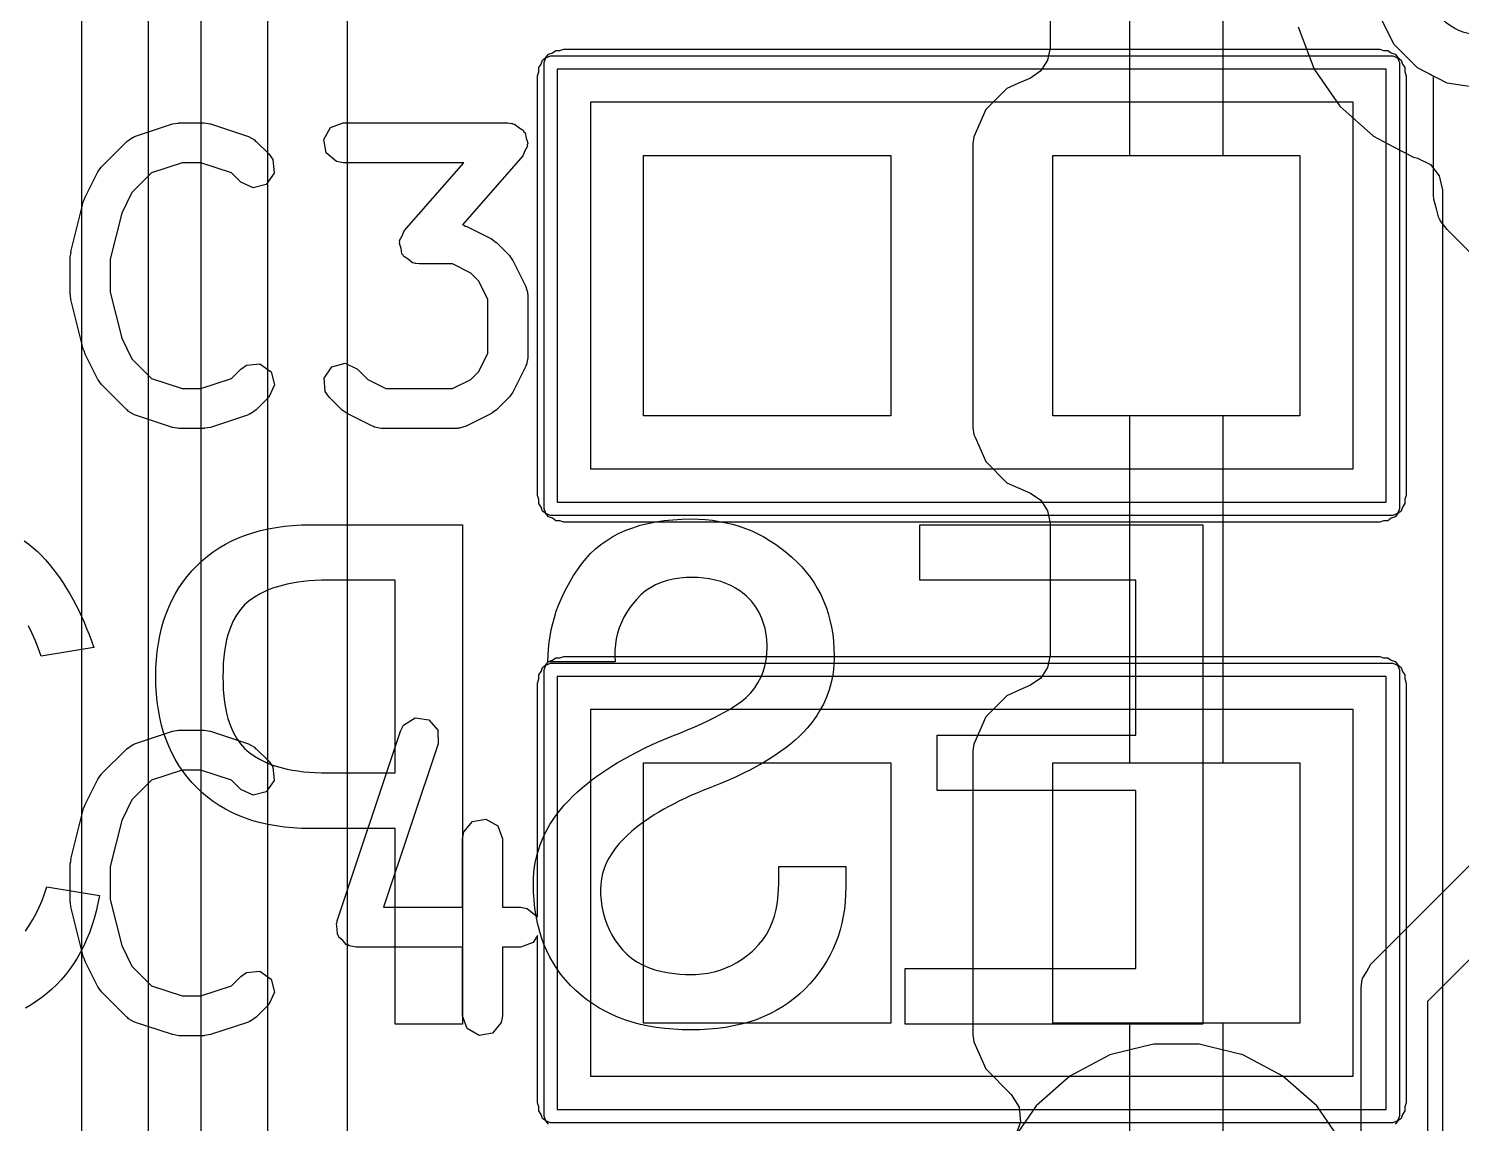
# Model space of a CAD drawing. Extents: x 2.76 to 4.68, y -4.29 to -3.
# Drawn here: x 4.0999 to 4.3122, y -3.6642 to -3.5019 of the extents above; entities that cross this region are included whole.
import ezdxf

# ---------------------------------------------------------------- set-up
doc = ezdxf.new("R2010")
doc.units = 0
doc.header["$MEASUREMENT"] = 0
doc.layers.add('BLACK', color=7, linetype='CONTINUOUS')

msp = doc.modelspace()

# ---------------------------------------------------------------- linework, layer by layer
at = {"layer": 'BLACK', "linetype": 'CONTINUOUS'}
for p, q in [((4.14719, -3.87327), (4.14719, -3.38272)), ((4.13535, -3.38538), (4.13535, -4.01334)), ((4.12551, -4.01538), (4.12551, -3.38742)), ((4.11764, -3.44772), (4.11764, -4.02068)), ((4.1078, -4.02272), (4.1078, -3.44976)), ((4.26311, -3.52071), (4.26311, -3.46429)), ((4.27689, -3.46429), (4.27689, -3.52071)), ((4.25128, -3.48022), (4.25128, -3.50478)), ((4.30226, -3.50426), (4.30002, -3.49987)), ((4.30226, -3.50426), (4.30002, -3.49987)), ((4.28803, -3.50165), (4.2904, -3.50791)), ((4.25128, -3.50478), (4.25092, -3.50661)), ((4.30574, -3.50774), (4.30226, -3.50426)), ((4.30574, -3.50774), (4.30226, -3.50426)), ((4.17587, -3.50718), (4.17607, -3.50658)), ((4.17607, -3.50658), (4.17657, -3.50622)), ((4.1763, -3.50693), (4.17659, -3.50623)), ((4.1763, -3.57307), (4.1763, -3.50693)), ((4.17657, -3.50622), (4.17694, -3.50571)), ((4.17659, -3.50623), (4.17728, -3.50594)), ((4.17694, -3.50571), (4.17753, -3.50552)), ((4.17728, -3.50594), (4.30209, -3.50594)), ((4.17753, -3.50552), (4.17804, -3.50515)), ((4.17804, -3.50515), (4.17866, -3.50515)), ((4.17866, -3.50515), (4.17925, -3.50496)), ((4.17925, -3.50496), (4.30012, -3.50496)), ((4.25092, -3.50661), (4.2499, -3.50818)), ((4.30012, -3.50496), (4.30071, -3.50515)), ((4.30071, -3.50515), (4.30133, -3.50515)), ((4.30133, -3.50515), (4.30184, -3.50552)), ((4.30184, -3.50552), (4.30243, -3.50571)), ((4.30209, -3.50594), (4.30278, -3.50623)), ((4.30243, -3.50571), (4.3028, -3.50622)), ((4.30278, -3.50623), (4.30307, -3.50693)), ((4.3028, -3.50622), (4.3033, -3.50658)), ((4.30307, -3.50693), (4.30307, -3.57307)), ((4.3033, -3.50658), (4.3035, -3.50718)), ((4.17531, -3.5089), (4.17551, -3.5083)), ((4.17531, -3.5711), (4.17531, -3.5089)), ((4.17551, -3.50768), (4.17587, -3.50718)), ((4.17551, -3.5083), (4.17551, -3.50768)), ((4.17827, -3.50791), (4.17827, -3.57209)), ((4.3011, -3.50791), (4.17827, -3.50791)), ((4.2499, -3.50818), (4.24837, -3.50924)), ((4.2904, -3.50791), (4.29421, -3.51342)), ((4.3011, -3.57209), (4.3011, -3.50791)), ((4.3035, -3.50718), (4.30386, -3.50768)), ((4.30386, -3.50768), (4.30386, -3.5083)), ((4.30386, -3.5083), (4.30406, -3.5089)), ((4.30406, -3.5089), (4.30406, -3.5711)), ((4.30811, -3.50895), (4.30574, -3.50774)), ((4.31013, -3.50998), (4.30574, -3.50774)), ((4.30811, -3.52681), (4.30811, -3.50895)), ((4.24489, -3.51078), (4.24176, -3.51391)), ((4.24652, -3.51006), (4.24489, -3.51078)), ((4.24837, -3.50924), (4.24652, -3.51006)), ((4.315, -3.51075), (4.31013, -3.50998)), ((4.18319, -3.51283), (4.18319, -3.56717)), ((4.29618, -3.51283), (4.18319, -3.51283)), ((4.29618, -3.56717), (4.29618, -3.51283)), ((4.24176, -3.51391), (4.23998, -3.51795)), ((4.29421, -3.51342), (4.29421, -3.51342)), ((4.29421, -3.51342), (4.29421, -3.51342)), ((4.29421, -3.51342), (4.29922, -3.51786)), ((4.11563, -3.51792), (4.12126, -3.51604)), ((4.12126, -3.51604), (4.12213, -3.51591)), ((4.12213, -3.51591), (4.12219, -3.51589)), ((4.12219, -3.51589), (4.12594, -3.51589)), ((4.12594, -3.51589), (4.12681, -3.51604)), ((4.12681, -3.51604), (4.12687, -3.51604)), ((4.12687, -3.51604), (4.1325, -3.51792)), ((4.14365, -3.51833), (4.14466, -3.51658)), ((4.14466, -3.51658), (4.14656, -3.51589)), ((4.14656, -3.51589), (4.17093, -3.51589)), ((4.17093, -3.51589), (4.17137, -3.51597)), ((4.17137, -3.51597), (4.17151, -3.51595)), ((4.17151, -3.51595), (4.17161, -3.51601)), ((4.17161, -3.51601), (4.17194, -3.51607)), ((4.17194, -3.51607), (4.17255, -3.51658)), ((4.17255, -3.51658), (4.17323, -3.51699)), ((4.17323, -3.51699), (4.17331, -3.51722)), ((4.17331, -3.51722), (4.17349, -3.51737)), ((4.17349, -3.51737), (4.17363, -3.51815)), ((4.11073, -3.52238), (4.11448, -3.51863)), ((4.11448, -3.51863), (4.11532, -3.51804)), ((4.11532, -3.51804), (4.11549, -3.51803)), ((4.11549, -3.51803), (4.11563, -3.51792)), ((4.1325, -3.51792), (4.1334, -3.51841)), ((4.1334, -3.51841), (4.13349, -3.51856)), ((4.13349, -3.51856), (4.13365, -3.51863)), ((4.13365, -3.51863), (4.13553, -3.5205)), ((4.144, -3.52032), (4.14365, -3.51833)), ((4.17384, -3.51936), (4.17344, -3.52005)), ((4.17363, -3.51815), (4.17389, -3.5189)), ((4.17389, -3.5189), (4.1738, -3.51912)), ((4.1738, -3.51912), (4.17384, -3.51936)), ((4.23998, -3.51795), (4.23986, -3.51894)), ((4.23986, -3.51894), (4.23986, -3.56106)), ((4.29922, -3.51786), (4.30218, -3.51942)), ((4.30218, -3.51942), (4.30515, -3.52098)), ((4.12267, -3.5218), (4.11816, -3.5233)), ((4.12546, -3.5218), (4.12267, -3.5218)), ((4.12997, -3.5233), (4.12546, -3.5218)), ((4.13553, -3.5205), (4.13611, -3.52134)), ((4.13611, -3.52134), (4.13629, -3.52336)), ((4.14555, -3.52162), (4.144, -3.52032)), ((4.14656, -3.5218), (4.14555, -3.52162)), ((4.16443, -3.5218), (4.14656, -3.5218)), ((4.15559, -3.5319), (4.16443, -3.5218)), ((4.17316, -3.52079), (4.1642, -3.53102)), ((4.17344, -3.52005), (4.17316, -3.52079)), ((4.19106, -3.55929), (4.19106, -3.52071)), ((4.19106, -3.52071), (4.22768, -3.52071)), ((4.19106, -3.55929), (4.19106, -3.52071)), ((4.19106, -3.52071), (4.22768, -3.52071)), ((4.22768, -3.52071), (4.22768, -3.55929)), ((4.22768, -3.52071), (4.22768, -3.55929)), ((4.25169, -3.55929), (4.25169, -3.52071)), ((4.25169, -3.52071), (4.26311, -3.52071)), ((4.25169, -3.55929), (4.25169, -3.52071)), ((4.25169, -3.52071), (4.28831, -3.52071)), ((4.25169, -3.55929), (4.25169, -3.52071)), ((4.25169, -3.52071), (4.28831, -3.52071)), ((4.27689, -3.52071), (4.28831, -3.52071)), ((4.28831, -3.52071), (4.28831, -3.55929)), ((4.28831, -3.52071), (4.28831, -3.55929)), ((4.28831, -3.52071), (4.28831, -3.55929)), ((4.30515, -3.52098), (4.30571, -3.52111)), ((4.30571, -3.52111), (4.30763, -3.52207)), ((4.1083, -3.5269), (4.11017, -3.52315)), ((4.11017, -3.52315), (4.1107, -3.52244)), ((4.1107, -3.52244), (4.11073, -3.52238)), ((4.11816, -3.5233), (4.11524, -3.52622)), ((4.13135, -3.52468), (4.12997, -3.5233)), ((4.13629, -3.52336), (4.13513, -3.52501)), ((4.30763, -3.52207), (4.30895, -3.52376)), ((4.30895, -3.52376), (4.30942, -3.52585)), ((4.13318, -3.52553), (4.13135, -3.52468)), ((4.13513, -3.52501), (4.13318, -3.52553)), ((4.30942, -3.52585), (4.30942, -3.78231)), ((4.1062, -3.535), (4.10808, -3.5275)), ((4.10808, -3.5275), (4.10828, -3.52704)), ((4.10828, -3.52704), (4.1083, -3.5269)), ((4.11524, -3.52622), (4.11373, -3.52925)), ((4.30816, -3.52702), (4.30811, -3.52681)), ((4.30812, -3.52723), (4.30816, -3.52702)), ((4.30855, -3.52861), (4.30812, -3.52723)), ((4.11373, -3.52925), (4.11202, -3.53608)), ((4.3089, -3.53001), (4.30855, -3.52861)), ((4.30904, -3.53017), (4.3089, -3.53001)), ((4.3091, -3.53038), (4.30904, -3.53017)), ((4.1553, -3.53264), (4.15559, -3.5319)), ((4.1642, -3.53102), (4.16444, -3.53107)), ((4.16444, -3.53107), (4.16458, -3.53118)), ((4.16458, -3.53118), (4.16476, -3.5312)), ((4.16476, -3.5312), (4.1685, -3.53308)), ((4.31013, -3.53168), (4.3091, -3.53038)), ((4.32883, -3.55038), (4.31013, -3.53168)), ((4.15486, -3.53378), (4.15494, -3.53356)), ((4.15511, -3.53453), (4.15486, -3.53378)), ((4.1549, -3.53333), (4.1553, -3.53264)), ((4.15494, -3.53356), (4.1549, -3.53333)), ((4.15525, -3.53532), (4.15511, -3.53453)), ((4.1685, -3.53308), (4.16921, -3.5336)), ((4.16921, -3.5336), (4.16927, -3.53363)), ((4.16927, -3.53363), (4.17115, -3.5355)), ((4.10611, -3.53572), (4.10622, -3.53514)), ((4.10611, -3.54134), (4.10611, -3.53572)), ((4.10622, -3.53514), (4.1062, -3.535)), ((4.11202, -3.53608), (4.11202, -3.54098)), ((4.15543, -3.53547), (4.15525, -3.53532)), ((4.15551, -3.53569), (4.15543, -3.53547)), ((4.15619, -3.5361), (4.15551, -3.53569)), ((4.1568, -3.53662), (4.15619, -3.5361)), ((4.15713, -3.53667), (4.1568, -3.53662)), ((4.17115, -3.5355), (4.17165, -3.53623)), ((4.17165, -3.53623), (4.1717, -3.53627)), ((4.1717, -3.53627), (4.17357, -3.54002)), ((4.15724, -3.53674), (4.15713, -3.53667)), ((4.15737, -3.53672), (4.15724, -3.53674)), ((4.15781, -3.53679), (4.15737, -3.53672)), ((4.16274, -3.53679), (4.15781, -3.53679)), ((4.16543, -3.53814), (4.16274, -3.53679)), ((4.16663, -3.53934), (4.16543, -3.53814)), ((4.16798, -3.54204), (4.16663, -3.53934)), ((4.17357, -3.54002), (4.17387, -3.541)), ((4.10616, -3.54147), (4.10611, -3.54134)), ((4.1062, -3.54206), (4.10616, -3.54147)), ((4.10808, -3.54956), (4.1062, -3.54206)), ((4.11202, -3.54098), (4.11373, -3.54781)), ((4.16798, -3.55002), (4.16798, -3.54204)), ((4.17387, -3.541), (4.17383, -3.54117)), ((4.17383, -3.54117), (4.17389, -3.54134)), ((4.17389, -3.54134), (4.17389, -3.55071)), ((4.11373, -3.54781), (4.11524, -3.55084)), ((4.10815, -3.54967), (4.10808, -3.54956)), ((4.1083, -3.55016), (4.10815, -3.54967)), ((4.11017, -3.55391), (4.1083, -3.55016)), ((4.11524, -3.55084), (4.11816, -3.55376)), ((4.14487, -3.55205), (4.14682, -3.55152)), ((4.14682, -3.55152), (4.14865, -3.55238)), ((4.16663, -3.55271), (4.16798, -3.55002)), ((4.17389, -3.55071), (4.17371, -3.55172)), ((4.12997, -3.55376), (4.13135, -3.55238)), ((4.13135, -3.55238), (4.13219, -3.55179)), ((4.13219, -3.55179), (4.1342, -3.55161)), ((4.1342, -3.55161), (4.13586, -3.55277)), ((4.13586, -3.55277), (4.13638, -3.55472)), ((4.14371, -3.5537), (4.14487, -3.55205)), ((4.14865, -3.55238), (4.15019, -3.55391)), ((4.16543, -3.55391), (4.16663, -3.55271)), ((4.17357, -3.55203), (4.1717, -3.55578)), ((4.17359, -3.55186), (4.17357, -3.55203)), ((4.17371, -3.55172), (4.17359, -3.55186)), ((4.11022, -3.55395), (4.11017, -3.55391)), ((4.11073, -3.55468), (4.11022, -3.55395)), ((4.11448, -3.55843), (4.11073, -3.55468)), ((4.11816, -3.55376), (4.12267, -3.55526)), ((4.12267, -3.55526), (4.12546, -3.55526)), ((4.12546, -3.55526), (4.12997, -3.55376)), ((4.13638, -3.55472), (4.13553, -3.55655)), ((4.14389, -3.55571), (4.14371, -3.5537)), ((4.14447, -3.55655), (4.14389, -3.55571)), ((4.15019, -3.55391), (4.15288, -3.55526)), ((4.15288, -3.55526), (4.16274, -3.55526)), ((4.16274, -3.55526), (4.16543, -3.55391)), ((4.13553, -3.55655), (4.13365, -3.55843)), ((4.14635, -3.55843), (4.14447, -3.55655)), ((4.17115, -3.55655), (4.16927, -3.55843)), ((4.17117, -3.55649), (4.17115, -3.55655)), ((4.1717, -3.55578), (4.17117, -3.55649)), ((4.11464, -3.5585), (4.11448, -3.55843)), ((4.11473, -3.55865), (4.11464, -3.5585)), ((4.11563, -3.55914), (4.11473, -3.55865)), ((4.12126, -3.56101), (4.11563, -3.55914)), ((4.1325, -3.55914), (4.12687, -3.56101)), ((4.13264, -3.55903), (4.1325, -3.55914)), ((4.13281, -3.55901), (4.13264, -3.55903)), ((4.13365, -3.55843), (4.13281, -3.55901)), ((4.14641, -3.55845), (4.14635, -3.55843)), ((4.14712, -3.55898), (4.14641, -3.55845)), ((4.15087, -3.56085), (4.14712, -3.55898)), ((4.1685, -3.55898), (4.16476, -3.56085)), ((4.16855, -3.55893), (4.1685, -3.55898)), ((4.16927, -3.55843), (4.16855, -3.55893)), ((4.22768, -3.55929), (4.19106, -3.55929)), ((4.22768, -3.55929), (4.19106, -3.55929)), ((4.26311, -3.55929), (4.25169, -3.55929)), ((4.28831, -3.55929), (4.25169, -3.55929)), ((4.28831, -3.55929), (4.25169, -3.55929)), ((4.26311, -3.61071), (4.26311, -3.55929)), ((4.28831, -3.55929), (4.27689, -3.55929)), ((4.27689, -3.55929), (4.27689, -3.61071)), ((4.12132, -3.56101), (4.12126, -3.56101)), ((4.12219, -3.56117), (4.12132, -3.56101)), ((4.12594, -3.56117), (4.12219, -3.56117)), ((4.126, -3.56114), (4.12594, -3.56117)), ((4.12687, -3.56101), (4.126, -3.56114)), ((4.15104, -3.56087), (4.15087, -3.56085)), ((4.15118, -3.56099), (4.15104, -3.56087)), ((4.15219, -3.56117), (4.15118, -3.56099)), ((4.16343, -3.56117), (4.15219, -3.56117)), ((4.1636, -3.56111), (4.16343, -3.56117)), ((4.16377, -3.56115), (4.1636, -3.56111)), ((4.16476, -3.56085), (4.16377, -3.56115)), ((4.23986, -3.56106), (4.23998, -3.56205)), ((4.23998, -3.56205), (4.23998, -3.56205)), ((4.23998, -3.56205), (4.23998, -3.56205)), ((4.23998, -3.56205), (4.24016, -3.56246)), ((4.24016, -3.56246), (4.24176, -3.56609)), ((4.24176, -3.56609), (4.24489, -3.56922)), ((4.18319, -3.56717), (4.29618, -3.56717)), ((4.24489, -3.56922), (4.24489, -3.56922)), ((4.24489, -3.56922), (4.24489, -3.56922)), ((4.24489, -3.56922), (4.24837, -3.57076)), ((4.17551, -3.5717), (4.17531, -3.5711)), ((4.17551, -3.57232), (4.17551, -3.5717)), ((4.17587, -3.57282), (4.17551, -3.57232)), ((4.17827, -3.57209), (4.3011, -3.57209)), ((4.24837, -3.57076), (4.2499, -3.57182)), ((4.2499, -3.57182), (4.25092, -3.57339)), ((4.30386, -3.57232), (4.3035, -3.57282)), ((4.30406, -3.5711), (4.30386, -3.5717)), ((4.30386, -3.5717), (4.30386, -3.57232)), ((4.17607, -3.57342), (4.17587, -3.57282)), ((4.17657, -3.57378), (4.17607, -3.57342)), ((4.17659, -3.57377), (4.1763, -3.57307)), ((4.17694, -3.57429), (4.17657, -3.57378)), ((4.17728, -3.57406), (4.17659, -3.57377)), ((4.17753, -3.57448), (4.17694, -3.57429)), ((4.30209, -3.57406), (4.17728, -3.57406)), ((4.17804, -3.57485), (4.17753, -3.57448)), ((4.17866, -3.57485), (4.17804, -3.57485)), ((4.17925, -3.57504), (4.17866, -3.57485)), ((4.19286, -3.57501), (4.19409, -3.57483)), ((4.19409, -3.57483), (4.19538, -3.5747)), ((4.19538, -3.5747), (4.19671, -3.57462)), ((4.19671, -3.57462), (4.19809, -3.57459)), ((4.19809, -3.57459), (4.19916, -3.57461)), ((4.19916, -3.57461), (4.20022, -3.57468)), ((4.20022, -3.57468), (4.20125, -3.57479)), ((4.20125, -3.57479), (4.20227, -3.57494)), ((4.25092, -3.57339), (4.25128, -3.57522)), ((4.30071, -3.57485), (4.30012, -3.57504)), ((4.30133, -3.57485), (4.30071, -3.57485)), ((4.30184, -3.57448), (4.30133, -3.57485)), ((4.30243, -3.57429), (4.30184, -3.57448)), ((4.30278, -3.57377), (4.30209, -3.57406)), ((4.3028, -3.57378), (4.30243, -3.57429)), ((4.30307, -3.57307), (4.30278, -3.57377)), ((4.3033, -3.57342), (4.3028, -3.57378)), ((4.3035, -3.57282), (4.3033, -3.57342)), ((4.13105, -3.57737), (4.13208, -3.57697)), ((4.13208, -3.57697), (4.13316, -3.57662)), ((4.13316, -3.57662), (4.13427, -3.57631)), ((4.13427, -3.57631), (4.13541, -3.57605)), ((4.13541, -3.57605), (4.1366, -3.57584)), ((4.1366, -3.57584), (4.13782, -3.57567)), ((4.13782, -3.57567), (4.13908, -3.57555)), ((4.13908, -3.57555), (4.14037, -3.57548)), ((4.14037, -3.57548), (4.1417, -3.57546)), ((4.1417, -3.57546), (4.16421, -3.57546)), ((4.16421, -3.57546), (4.16421, -3.64944)), ((4.30012, -3.57504), (4.17925, -3.57504)), ((4.18648, -3.57721), (4.18742, -3.57671)), ((4.18742, -3.57671), (4.18841, -3.57627)), ((4.18841, -3.57627), (4.18945, -3.57588)), ((4.18945, -3.57588), (4.19054, -3.57553)), ((4.19054, -3.57553), (4.19167, -3.57525)), ((4.19167, -3.57525), (4.19286, -3.57501)), ((4.20227, -3.57494), (4.20327, -3.57514)), ((4.20327, -3.57514), (4.20425, -3.57538)), ((4.20425, -3.57538), (4.20521, -3.57567)), ((4.20521, -3.57567), (4.20615, -3.576)), ((4.20615, -3.576), (4.20707, -3.57637)), ((4.20707, -3.57637), (4.20798, -3.57679)), ((4.20798, -3.57679), (4.20886, -3.57725)), ((4.23196, -3.58367), (4.23196, -3.57546)), ((4.23196, -3.57546), (4.27394, -3.57546)), ((4.25128, -3.57522), (4.25128, -3.59478)), ((4.27394, -3.57546), (4.27394, -3.64944)), ((4.09927, -3.57783), (4.09995, -3.57832)), ((4.09995, -3.57832), (4.10061, -3.57885)), ((4.10061, -3.57885), (4.10124, -3.57942)), ((4.12728, -3.57946), (4.12816, -3.57886)), ((4.12816, -3.57886), (4.12909, -3.57832)), ((4.12909, -3.57832), (4.13005, -3.57782)), ((4.13005, -3.57782), (4.13105, -3.57737)), ((4.1832, -3.57973), (4.18395, -3.57902)), ((4.18395, -3.57902), (4.18474, -3.57837)), ((4.18474, -3.57837), (4.18559, -3.57776)), ((4.18559, -3.57776), (4.18648, -3.57721)), ((4.20886, -3.57725), (4.20973, -3.57776)), ((4.20973, -3.57776), (4.21058, -3.57831)), ((4.21058, -3.57831), (4.21141, -3.57891)), ((4.21141, -3.57891), (4.21222, -3.57954)), ((4.10124, -3.57942), (4.10185, -3.58002)), ((4.10185, -3.58002), (4.10243, -3.58065)), ((4.10243, -3.58065), (4.10299, -3.58131)), ((4.12484, -3.58151), (4.12561, -3.58078)), ((4.12561, -3.58078), (4.12643, -3.58009)), ((4.12643, -3.58009), (4.12728, -3.57946)), ((4.18186, -3.5813), (4.18251, -3.58049)), ((4.18251, -3.58049), (4.1832, -3.57973)), ((4.21222, -3.57954), (4.21302, -3.58023)), ((4.21302, -3.58023), (4.21378, -3.58094)), ((4.21378, -3.58094), (4.21449, -3.58168)), ((4.10299, -3.58131), (4.10354, -3.58199)), ((4.10354, -3.58199), (4.10407, -3.58269)), ((4.10407, -3.58269), (4.10458, -3.58341)), ((4.12278, -3.58394), (4.12342, -3.5831)), ((4.12342, -3.5831), (4.1241, -3.58229)), ((4.1241, -3.58229), (4.12484, -3.58151)), ((4.18017, -3.58385), (4.18069, -3.58299)), ((4.18069, -3.58299), (4.18126, -3.58214)), ((4.18126, -3.58214), (4.18186, -3.5813)), ((4.1964, -3.58334), (4.19544, -3.58349)), ((4.1974, -3.58326), (4.1964, -3.58334)), ((4.19809, -3.58325), (4.1974, -3.58326)), ((4.19905, -3.58327), (4.19809, -3.58325)), ((4.19996, -3.58334), (4.19905, -3.58327)), ((4.20084, -3.58347), (4.19996, -3.58334)), ((4.21449, -3.58168), (4.21515, -3.58245)), ((4.21515, -3.58245), (4.21576, -3.58325)), ((4.21576, -3.58325), (4.21632, -3.58407)), ((4.10458, -3.58341), (4.10508, -3.58415)), ((4.10508, -3.58415), (4.10556, -3.58491)), ((4.10556, -3.58491), (4.10603, -3.58569)), ((4.12164, -3.58572), (4.12219, -3.58481)), ((4.12219, -3.58481), (4.12278, -3.58394)), ((4.13512, -3.58524), (4.13422, -3.58567)), ((4.13609, -3.58486), (4.13512, -3.58524)), ((4.13713, -3.58453), (4.13609, -3.58486)), ((4.13823, -3.58425), (4.13713, -3.58453)), ((4.13901, -3.5841), (4.13823, -3.58425)), ((4.13981, -3.58397), (4.13901, -3.5841)), ((4.14065, -3.58386), (4.13981, -3.58397)), ((4.14152, -3.58378), (4.14065, -3.58386)), ((4.14241, -3.58372), (4.14152, -3.58378)), ((4.14334, -3.58368), (4.14241, -3.58372)), ((4.1443, -3.58367), (4.14334, -3.58368)), ((4.15426, -3.58367), (4.1443, -3.58367)), ((4.15426, -3.61223), (4.15426, -3.58367)), ((4.17923, -3.58559), (4.17968, -3.58472)), ((4.17968, -3.58472), (4.18017, -3.58385)), ((4.19134, -3.58526), (4.19066, -3.58582)), ((4.19207, -3.58477), (4.19134, -3.58526)), ((4.19284, -3.58435), (4.19207, -3.58477)), ((4.19366, -3.58399), (4.19284, -3.58435)), ((4.19453, -3.58371), (4.19366, -3.58399)), ((4.19544, -3.58349), (4.19453, -3.58371)), ((4.20168, -3.58364), (4.20084, -3.58347)), ((4.20249, -3.58386), (4.20168, -3.58364)), ((4.20325, -3.58413), (4.20249, -3.58386)), ((4.20398, -3.58445), (4.20325, -3.58413)), ((4.20467, -3.58482), (4.20398, -3.58445)), ((4.20532, -3.58524), (4.20467, -3.58482)), ((4.20594, -3.58571), (4.20532, -3.58524)), ((4.21632, -3.58407), (4.21684, -3.58492)), ((4.21684, -3.58492), (4.2173, -3.5858)), ((4.26398, -3.58367), (4.23196, -3.58367)), ((4.26398, -3.60661), (4.26398, -3.58367)), ((4.10603, -3.58569), (4.10649, -3.58649)), ((4.10649, -3.58649), (4.10692, -3.58731)), ((4.10692, -3.58731), (4.10735, -3.58815)), ((4.1207, -3.58764), (4.12115, -3.58667)), ((4.12115, -3.58667), (4.12164, -3.58572)), ((4.13193, -3.58732), (4.1313, -3.58802)), ((4.13263, -3.58671), (4.13193, -3.58732)), ((4.13339, -3.58616), (4.13263, -3.58671)), ((4.13422, -3.58567), (4.13339, -3.58616)), ((4.17812, -3.58827), (4.17846, -3.58737)), ((4.17846, -3.58737), (4.17883, -3.58648)), ((4.17883, -3.58648), (4.17923, -3.58559)), ((4.18944, -3.58715), (4.18907, -3.58764)), ((4.19003, -3.58645), (4.18944, -3.58715)), ((4.19066, -3.58582), (4.19003, -3.58645)), ((4.20632, -3.58605), (4.20594, -3.58571)), ((4.20703, -3.58679), (4.20632, -3.58605)), ((4.20764, -3.58758), (4.20703, -3.58679)), ((4.20816, -3.58843), (4.20764, -3.58758)), ((4.2173, -3.5858), (4.21772, -3.58671)), ((4.21772, -3.58671), (4.21809, -3.58764)), ((4.10735, -3.58815), (4.10776, -3.58902)), ((4.10776, -3.58902), (4.10815, -3.5899)), ((4.11963, -3.59078), (4.11994, -3.5897)), ((4.11994, -3.5897), (4.12029, -3.58865)), ((4.12029, -3.58865), (4.1207, -3.58764)), ((4.13025, -3.5897), (4.12983, -3.59068)), ((4.13074, -3.58882), (4.13025, -3.5897)), ((4.1313, -3.58802), (4.13074, -3.58882)), ((4.17758, -3.5901), (4.17783, -3.58918)), ((4.17783, -3.58918), (4.17812, -3.58827)), ((4.18814, -3.58915), (4.18776, -3.58992)), ((4.18857, -3.58838), (4.18814, -3.58915)), ((4.18907, -3.58764), (4.18857, -3.58838)), ((4.20859, -3.58935), (4.20816, -3.58843)), ((4.20884, -3.59008), (4.20859, -3.58935)), ((4.21809, -3.58764), (4.2184, -3.5886)), ((4.2184, -3.5886), (4.21867, -3.58958)), ((4.21867, -3.58958), (4.21889, -3.5906)), ((4.1004, -3.59146), (4.0999, -3.59043)), ((4.10088, -3.59256), (4.1004, -3.59146)), ((4.10815, -3.5899), (4.10853, -3.5908)), ((4.10853, -3.5908), (4.10889, -3.59172)), ((4.10889, -3.59172), (4.10924, -3.59267)), ((4.11937, -3.59189), (4.11963, -3.59078)), ((4.12947, -3.59175), (4.12927, -3.59252)), ((4.12983, -3.59068), (4.12947, -3.59175)), ((4.17719, -3.59196), (4.17737, -3.59102)), ((4.17737, -3.59102), (4.17758, -3.5901)), ((4.18719, -3.59152), (4.187, -3.59234)), ((4.18745, -3.59071), (4.18719, -3.59152)), ((4.18776, -3.58992), (4.18745, -3.59071)), ((4.20905, -3.59084), (4.20884, -3.59008)), ((4.2092, -3.59164), (4.20905, -3.59084)), ((4.2093, -3.59247), (4.2092, -3.59164)), ((4.21889, -3.5906), (4.21907, -3.59164)), ((4.21907, -3.59164), (4.21919, -3.5927)), ((4.10134, -3.59371), (4.10088, -3.59256)), ((4.10178, -3.59492), (4.10134, -3.59371)), ((4.10957, -3.59363), (4.10178, -3.59492)), ((4.10924, -3.59267), (4.10957, -3.59363)), ((4.11899, -3.59422), (4.11916, -3.59304)), ((4.11916, -3.59304), (4.11937, -3.59189)), ((4.1291, -3.59332), (4.12897, -3.59417)), ((4.12927, -3.59252), (4.1291, -3.59332)), ((4.1769, -3.59482), (4.17696, -3.59385)), ((4.17696, -3.59385), (4.17705, -3.5929)), ((4.17705, -3.5929), (4.17719, -3.59196)), ((4.18687, -3.59318), (4.1868, -3.59403)), ((4.187, -3.59234), (4.18687, -3.59318)), ((4.20934, -3.59333), (4.2093, -3.59247)), ((4.20931, -3.59459), (4.20934, -3.59363)), ((4.20934, -3.59363), (4.20934, -3.59333)), ((4.21919, -3.5927), (4.21926, -3.5938)), ((4.21926, -3.5938), (4.21929, -3.59492)), ((4.1188, -3.59668), (4.11888, -3.59543)), ((4.11888, -3.59543), (4.11899, -3.59422)), ((4.12878, -3.59598), (4.12874, -3.59695)), ((4.12886, -3.59505), (4.12878, -3.59598)), ((4.12897, -3.59417), (4.12886, -3.59505)), ((4.17657, -3.59622), (4.17694, -3.59571)), ((4.17659, -3.59623), (4.17728, -3.59594)), ((4.17688, -3.59578), (4.1769, -3.59482)), ((4.18684, -3.59578), (4.17688, -3.59578)), ((4.17694, -3.59571), (4.17753, -3.59552)), ((4.17728, -3.59594), (4.30209, -3.59594)), ((4.17753, -3.59552), (4.17804, -3.59515)), ((4.17804, -3.59515), (4.17866, -3.59515)), ((4.17866, -3.59515), (4.17925, -3.59496)), ((4.17925, -3.59496), (4.30012, -3.59496)), ((4.1868, -3.59403), (4.18679, -3.5949)), ((4.18679, -3.5949), (4.18684, -3.59578)), ((4.20901, -3.5964), (4.20919, -3.59551)), ((4.20919, -3.59551), (4.20931, -3.59459)), ((4.21928, -3.59532), (4.21925, -3.59612)), ((4.21929, -3.59492), (4.21928, -3.59532)), ((4.25128, -3.59478), (4.25092, -3.59661)), ((4.30012, -3.59496), (4.30071, -3.59515)), ((4.30071, -3.59515), (4.30133, -3.59515)), ((4.30133, -3.59515), (4.30184, -3.59552)), ((4.30184, -3.59552), (4.30243, -3.59571)), ((4.30209, -3.59594), (4.30278, -3.59623)), ((4.30243, -3.59571), (4.3028, -3.59622)), ((4.11878, -3.59796), (4.1188, -3.59668)), ((4.1188, -3.59924), (4.11878, -3.59796)), ((4.12874, -3.59695), (4.12872, -3.59796)), ((4.12872, -3.59796), (4.12874, -3.59896)), ((4.17551, -3.59768), (4.17587, -3.59718)), ((4.17551, -3.5983), (4.17551, -3.59768)), ((4.17587, -3.59718), (4.17607, -3.59658)), ((4.17607, -3.59658), (4.17657, -3.59622)), ((4.1763, -3.59693), (4.17659, -3.59623)), ((4.1763, -3.66307), (4.1763, -3.59693)), ((4.17827, -3.59791), (4.17827, -3.66209)), ((4.3011, -3.59791), (4.17827, -3.59791)), ((4.208, -3.59886), (4.20841, -3.59807)), ((4.20841, -3.59807), (4.20875, -3.59725)), ((4.20875, -3.59725), (4.20901, -3.5964)), ((4.21907, -3.59768), (4.21884, -3.59881)), ((4.21917, -3.59691), (4.21907, -3.59768)), ((4.21925, -3.59612), (4.21917, -3.59691)), ((4.2499, -3.59818), (4.24837, -3.59924)), ((4.25092, -3.59661), (4.2499, -3.59818)), ((4.3011, -3.66209), (4.3011, -3.59791)), ((4.30278, -3.59623), (4.30307, -3.59693)), ((4.3028, -3.59622), (4.3033, -3.59658)), ((4.30307, -3.59693), (4.30307, -3.66307)), ((4.3033, -3.59658), (4.3035, -3.59718)), ((4.3035, -3.59718), (4.30386, -3.59768)), ((4.30386, -3.59768), (4.30386, -3.5983)), ((4.11888, -3.60049), (4.1188, -3.59924)), ((4.12874, -3.59896), (4.12878, -3.59993)), ((4.12878, -3.59993), (4.12886, -3.60086)), ((4.17531, -3.5989), (4.17551, -3.5983)), ((4.17531, -3.63357), (4.17531, -3.5989)), ((4.20624, -3.60106), (4.20696, -3.60034)), ((4.20696, -3.60034), (4.20752, -3.59962)), ((4.20752, -3.59962), (4.208, -3.59886)), ((4.21854, -3.59991), (4.21815, -3.60099)), ((4.21884, -3.59881), (4.21854, -3.59991)), ((4.24681, -3.59993), (4.24489, -3.60078)), ((4.24837, -3.59924), (4.24681, -3.59993)), ((4.30386, -3.5983), (4.30406, -3.5989)), ((4.30406, -3.5989), (4.30406, -3.6611)), ((4.11899, -3.6017), (4.11888, -3.60049)), ((4.11916, -3.60288), (4.11899, -3.6017)), ((4.12886, -3.60086), (4.12897, -3.60174)), ((4.12897, -3.60174), (4.1291, -3.60258)), ((4.20377, -3.6028), (4.20473, -3.6022)), ((4.20473, -3.6022), (4.20555, -3.60162)), ((4.20555, -3.60162), (4.20624, -3.60106)), ((4.21769, -3.60203), (4.21714, -3.60304)), ((4.21815, -3.60099), (4.21769, -3.60203)), ((4.24489, -3.60078), (4.24176, -3.60391)), ((4.11937, -3.60403), (4.11916, -3.60288)), ((4.11963, -3.60514), (4.11937, -3.60403)), ((4.1291, -3.60258), (4.12927, -3.60339)), ((4.12927, -3.60339), (4.12947, -3.60415)), ((4.12947, -3.60415), (4.12983, -3.60522)), ((4.1555, -3.60513), (4.15722, -3.60408)), ((4.15722, -3.60408), (4.15922, -3.60437)), ((4.15922, -3.60437), (4.16056, -3.60588)), ((4.18319, -3.60283), (4.18319, -3.65717)), ((4.29618, -3.60283), (4.18319, -3.60283)), ((4.19963, -3.60493), (4.20057, -3.60449)), ((4.20057, -3.60449), (4.20146, -3.60406)), ((4.20146, -3.60406), (4.20229, -3.60363)), ((4.20229, -3.60363), (4.20306, -3.60321)), ((4.20306, -3.60321), (4.20377, -3.6028)), ((4.21629, -3.60434), (4.21581, -3.60497)), ((4.21673, -3.6037), (4.21629, -3.60434)), ((4.21714, -3.60304), (4.21673, -3.6037)), ((4.24176, -3.60391), (4.23998, -3.60795)), ((4.29618, -3.65717), (4.29618, -3.60283)), ((4.11563, -3.60792), (4.12126, -3.60604)), ((4.11994, -3.60622), (4.11963, -3.60514)), ((4.12029, -3.60726), (4.11994, -3.60622)), ((4.12126, -3.60604), (4.12213, -3.60591)), ((4.12213, -3.60591), (4.12219, -3.60589)), ((4.12219, -3.60589), (4.12594, -3.60589)), ((4.12594, -3.60589), (4.12681, -3.60604)), ((4.12681, -3.60604), (4.12687, -3.60604)), ((4.12687, -3.60604), (4.1325, -3.60792)), ((4.12983, -3.60522), (4.13025, -3.6062)), ((4.13025, -3.6062), (4.13074, -3.60709)), ((4.14564, -3.63416), (4.15501, -3.60603)), ((4.15501, -3.60603), (4.1555, -3.60513)), ((4.16056, -3.60588), (4.16061, -3.6079)), ((4.19524, -3.60679), (4.19643, -3.60632)), ((4.19643, -3.60632), (4.19755, -3.60585)), ((4.19755, -3.60585), (4.19862, -3.60539)), ((4.19862, -3.60539), (4.19963, -3.60493)), ((4.21475, -3.60619), (4.21416, -3.60678)), ((4.2153, -3.60559), (4.21475, -3.60619)), ((4.21581, -3.60497), (4.2153, -3.60559)), ((4.23456, -3.61482), (4.23456, -3.60661)), ((4.23456, -3.60661), (4.26398, -3.60661)), ((4.11073, -3.61238), (4.11448, -3.60863)), ((4.11448, -3.60863), (4.11532, -3.60804)), ((4.11532, -3.60804), (4.11549, -3.60803)), ((4.11549, -3.60803), (4.11563, -3.60792)), ((4.1207, -3.60827), (4.12029, -3.60726)), ((4.12115, -3.60925), (4.1207, -3.60827)), ((4.13074, -3.60709), (4.1313, -3.60789)), ((4.1313, -3.60789), (4.13193, -3.60859)), ((4.13193, -3.60859), (4.13263, -3.60921)), ((4.1325, -3.60792), (4.1334, -3.60841)), ((4.1334, -3.60841), (4.13349, -3.60856)), ((4.13349, -3.60856), (4.13365, -3.60863)), ((4.13365, -3.60863), (4.13553, -3.6105)), ((4.16061, -3.6079), (4.15253, -3.63214)), ((4.19014, -3.60908), (4.19121, -3.60855)), ((4.19121, -3.60855), (4.19232, -3.60803)), ((4.19232, -3.60803), (4.19346, -3.60753)), ((4.19346, -3.60753), (4.19463, -3.60704)), ((4.19463, -3.60704), (4.19524, -3.60679)), ((4.21211, -3.60851), (4.21134, -3.60907)), ((4.21284, -3.60794), (4.21211, -3.60851)), ((4.21352, -3.60736), (4.21284, -3.60794)), ((4.21416, -3.60678), (4.21352, -3.60736)), ((4.23998, -3.60795), (4.23986, -3.60894)), ((4.12164, -3.61019), (4.12115, -3.60925)), ((4.12219, -3.6111), (4.12164, -3.61019)), ((4.13263, -3.60921), (4.13339, -3.60975)), ((4.13339, -3.60975), (4.13422, -3.61023)), ((4.13422, -3.61023), (4.13512, -3.61067)), ((4.13512, -3.61067), (4.13609, -3.61105)), ((4.13553, -3.6105), (4.13611, -3.61134)), ((4.18619, -3.61131), (4.18713, -3.61074)), ((4.18713, -3.61074), (4.1881, -3.61017)), ((4.1881, -3.61017), (4.1891, -3.60962)), ((4.1891, -3.60962), (4.19014, -3.60908)), ((4.19106, -3.64929), (4.19106, -3.61071)), ((4.19106, -3.61071), (4.22768, -3.61071)), ((4.19106, -3.64929), (4.19106, -3.61071)), ((4.19106, -3.61071), (4.22768, -3.61071)), ((4.20875, -3.61072), (4.20779, -3.61126)), ((4.20966, -3.61018), (4.20875, -3.61072)), ((4.21052, -3.60963), (4.20966, -3.61018)), ((4.21134, -3.60907), (4.21052, -3.60963)), ((4.22768, -3.61071), (4.22768, -3.64929)), ((4.22768, -3.61071), (4.22768, -3.64929)), ((4.23986, -3.60894), (4.23986, -3.65106)), ((4.25169, -3.64929), (4.25169, -3.61071)), ((4.25169, -3.61071), (4.26311, -3.61071)), ((4.25169, -3.64929), (4.25169, -3.61071)), ((4.25169, -3.61071), (4.28831, -3.61071)), ((4.25169, -3.64929), (4.25169, -3.61071)), ((4.25169, -3.61071), (4.28831, -3.61071)), ((4.27689, -3.61071), (4.28831, -3.61071)), ((4.28831, -3.61071), (4.28831, -3.64929)), ((4.28831, -3.61071), (4.28831, -3.64929)), ((4.28831, -3.61071), (4.28831, -3.64929)), ((4.11017, -3.61315), (4.1107, -3.61244)), ((4.1107, -3.61244), (4.11073, -3.61238)), ((4.12267, -3.6118), (4.11816, -3.6133)), ((4.12278, -3.61198), (4.12219, -3.6111)), ((4.12546, -3.6118), (4.12267, -3.6118)), ((4.12342, -3.61282), (4.12278, -3.61198)), ((4.1241, -3.61363), (4.12342, -3.61282)), ((4.12997, -3.6133), (4.12546, -3.6118)), ((4.13609, -3.61105), (4.13713, -3.61138)), ((4.13611, -3.61134), (4.13629, -3.61336)), ((4.13713, -3.61138), (4.13823, -3.61165)), ((4.13823, -3.61165), (4.13901, -3.6118)), ((4.13901, -3.6118), (4.13981, -3.61193)), ((4.13981, -3.61193), (4.14065, -3.61204)), ((4.14065, -3.61204), (4.14152, -3.61212)), ((4.14152, -3.61212), (4.14241, -3.61218)), ((4.14241, -3.61218), (4.14334, -3.61222)), ((4.14334, -3.61222), (4.1443, -3.61223)), ((4.1443, -3.61223), (4.15426, -3.61223)), ((4.18359, -3.61311), (4.18442, -3.6125)), ((4.18442, -3.6125), (4.18529, -3.6119)), ((4.18529, -3.6119), (4.18619, -3.61131)), ((4.20465, -3.61283), (4.20351, -3.61334)), ((4.20574, -3.61231), (4.20465, -3.61283)), ((4.20679, -3.61179), (4.20574, -3.61231)), ((4.20779, -3.61126), (4.20679, -3.61179)), ((4.1083, -3.6169), (4.11017, -3.61315)), ((4.11816, -3.6133), (4.11524, -3.61622)), ((4.12484, -3.6144), (4.1241, -3.61363)), ((4.12561, -3.61513), (4.12484, -3.6144)), ((4.12643, -3.61582), (4.12561, -3.61513)), ((4.13135, -3.61468), (4.12997, -3.6133)), ((4.13318, -3.61553), (4.13135, -3.61468)), ((4.13513, -3.61501), (4.13318, -3.61553)), ((4.13629, -3.61336), (4.13513, -3.61501)), ((4.18058, -3.61567), (4.18128, -3.61502)), ((4.18128, -3.61502), (4.18202, -3.61437)), ((4.18202, -3.61437), (4.18278, -3.61373)), ((4.18278, -3.61373), (4.18359, -3.61311)), ((4.19892, -3.61521), (4.19804, -3.61559)), ((4.19982, -3.61482), (4.19892, -3.61521)), ((4.2011, -3.61433), (4.19982, -3.61482)), ((4.20233, -3.61384), (4.2011, -3.61433)), ((4.20351, -3.61334), (4.20233, -3.61384)), ((4.26398, -3.61482), (4.23456, -3.61482)), ((4.26398, -3.64123), (4.26398, -3.61482)), ((4.10808, -3.6175), (4.10828, -3.61704)), ((4.10828, -3.61704), (4.1083, -3.6169)), ((4.11524, -3.61622), (4.11373, -3.61925)), ((4.12728, -3.61646), (4.12643, -3.61582)), ((4.12816, -3.61705), (4.12728, -3.61646)), ((4.12909, -3.6176), (4.12816, -3.61705)), ((4.1787, -3.61772), (4.17929, -3.61702)), ((4.17929, -3.61702), (4.17992, -3.61634)), ((4.17992, -3.61634), (4.18058, -3.61567)), ((4.19479, -3.61719), (4.19404, -3.6176)), ((4.19556, -3.61679), (4.19479, -3.61719)), ((4.19636, -3.61638), (4.19556, -3.61679)), ((4.19718, -3.61599), (4.19636, -3.61638)), ((4.19804, -3.61559), (4.19718, -3.61599)), ((4.1062, -3.625), (4.10808, -3.6175)), ((4.11373, -3.61925), (4.11202, -3.62608)), ((4.13005, -3.61809), (4.12909, -3.6176)), ((4.13105, -3.61854), (4.13005, -3.61809)), ((4.13208, -3.61894), (4.13105, -3.61854)), ((4.13316, -3.6193), (4.13208, -3.61894)), ((4.13427, -3.61961), (4.13316, -3.6193)), ((4.16441, -3.62096), (4.16571, -3.61941)), ((4.16571, -3.61941), (4.1677, -3.61906)), ((4.1677, -3.61906), (4.16945, -3.62007)), ((4.17718, -3.61987), (4.17765, -3.61914)), ((4.17765, -3.61914), (4.17815, -3.61842)), ((4.17815, -3.61842), (4.1787, -3.61772)), ((4.19198, -3.61887), (4.19103, -3.61952)), ((4.19264, -3.61844), (4.19198, -3.61887)), ((4.19333, -3.61802), (4.19264, -3.61844)), ((4.19404, -3.6176), (4.19333, -3.61802)), ((4.13541, -3.61987), (4.13427, -3.61961)), ((4.1366, -3.62008), (4.13541, -3.61987)), ((4.13782, -3.62025), (4.1366, -3.62008)), ((4.13908, -3.62036), (4.13782, -3.62025)), ((4.14037, -3.62044), (4.13908, -3.62036)), ((4.1417, -3.62046), (4.14037, -3.62044)), ((4.15426, -3.62046), (4.1417, -3.62046)), ((4.15426, -3.64944), (4.15426, -3.62046)), ((4.16423, -3.62197), (4.16441, -3.62096)), ((4.16945, -3.62007), (4.17014, -3.62197)), ((4.17602, -3.62213), (4.17637, -3.62136)), ((4.17637, -3.62136), (4.17675, -3.62061)), ((4.17675, -3.62061), (4.17718, -3.61987)), ((4.18857, -3.62154), (4.1881, -3.622)), ((4.18933, -3.62085), (4.18857, -3.62154)), ((4.19015, -3.62018), (4.18933, -3.62085)), ((4.19103, -3.61952), (4.19015, -3.62018)), ((4.16423, -3.63214), (4.16423, -3.62197)), ((4.17014, -3.62197), (4.17014, -3.63214)), ((4.17523, -3.62449), (4.17546, -3.62369)), ((4.17546, -3.62369), (4.17572, -3.6229)), ((4.17572, -3.6229), (4.17602, -3.62213)), ((4.18686, -3.62341), (4.18635, -3.62414)), ((4.18745, -3.6227), (4.18686, -3.62341)), ((4.1881, -3.622), (4.18745, -3.6227)), ((4.10611, -3.62572), (4.10622, -3.62514)), ((4.10611, -3.63134), (4.10611, -3.62572)), ((4.10622, -3.62514), (4.1062, -3.625)), ((4.17491, -3.62613), (4.17505, -3.6253)), ((4.17505, -3.6253), (4.17523, -3.62449)), ((4.18553, -3.62562), (4.18522, -3.62638)), ((4.1859, -3.62487), (4.18553, -3.62562)), ((4.18635, -3.62414), (4.1859, -3.62487)), ((4.2988, -3.64057), (4.31508, -3.6243)), ((4.11202, -3.62608), (4.11202, -3.63098)), ((4.17473, -3.62867), (4.17475, -3.62781)), ((4.17475, -3.62781), (4.17481, -3.62696)), ((4.17481, -3.62696), (4.17491, -3.62613)), ((4.18481, -3.62794), (4.1847, -3.62873)), ((4.18498, -3.62715), (4.18481, -3.62794)), ((4.18522, -3.62638), (4.18498, -3.62715)), ((4.21107, -3.62867), (4.21107, -3.62607)), ((4.21107, -3.62607), (4.22102, -3.62607)), ((4.22102, -3.62607), (4.22102, -3.62911)), ((4.1023, -3.63015), (4.10265, -3.62911)), ((4.10265, -3.62911), (4.11043, -3.6304)), ((4.17475, -3.6299), (4.17473, -3.62867)), ((4.17482, -3.6311), (4.17475, -3.6299)), ((4.1847, -3.62873), (4.18467, -3.62954)), ((4.18467, -3.62954), (4.18468, -3.63018)), ((4.21101, -3.63025), (4.21106, -3.62947)), ((4.21106, -3.62947), (4.21107, -3.62867)), ((4.22102, -3.62911), (4.22099, -3.63024)), ((4.32348, -3.62982), (4.3072, -3.64609)), ((4.10104, -3.63305), (4.1015, -3.63212)), ((4.1015, -3.63212), (4.10192, -3.63115)), ((4.10192, -3.63115), (4.1023, -3.63015)), ((4.10616, -3.63147), (4.10611, -3.63134)), ((4.1062, -3.63206), (4.10616, -3.63147)), ((4.10808, -3.63956), (4.1062, -3.63206)), ((4.1102, -3.63157), (4.10993, -3.63271)), ((4.11043, -3.6304), (4.1102, -3.63157)), ((4.11202, -3.63098), (4.11373, -3.63781)), ((4.15253, -3.63214), (4.16423, -3.63214)), ((4.17014, -3.63214), (4.17281, -3.63214)), ((4.17281, -3.63214), (4.17382, -3.63232)), ((4.17495, -3.63226), (4.17482, -3.6311)), ((4.18468, -3.63018), (4.18475, -3.63112)), ((4.18475, -3.63112), (4.18487, -3.63204)), ((4.18487, -3.63204), (4.18505, -3.63293)), ((4.21069, -3.63244), (4.21089, -3.63137)), ((4.21089, -3.63137), (4.21101, -3.63025)), ((4.22092, -3.63134), (4.2208, -3.63241)), ((4.22099, -3.63024), (4.22092, -3.63134)), ((4.10002, -3.63482), (4.10055, -3.63396)), ((4.10055, -3.63396), (4.10104, -3.63305)), ((4.10963, -3.63381), (4.1093, -3.63488)), ((4.10993, -3.63271), (4.10963, -3.63381)), ((4.14564, -3.63438), (4.14564, -3.63416)), ((4.17382, -3.63232), (4.17531, -3.63357)), ((4.17512, -3.63339), (4.17495, -3.63226)), ((4.17534, -3.6345), (4.17512, -3.63339)), ((4.18505, -3.63293), (4.18529, -3.63379)), ((4.18529, -3.63379), (4.18559, -3.63463)), ((4.2101, -3.63441), (4.21043, -3.63345)), ((4.21043, -3.63345), (4.21069, -3.63244)), ((4.22064, -3.63346), (4.22042, -3.63449)), ((4.2208, -3.63241), (4.22064, -3.63346)), ((4.09945, -3.63566), (4.10002, -3.63482)), ((4.10893, -3.63591), (4.10853, -3.6369)), ((4.1093, -3.63488), (4.10893, -3.63591)), ((4.14553, -3.63458), (4.14564, -3.63438)), ((4.14567, -3.63537), (4.14553, -3.63458)), ((4.14569, -3.63618), (4.14567, -3.63537)), ((4.14584, -3.63634), (4.14569, -3.63618)), ((4.14588, -3.63657), (4.14584, -3.63634)), ((4.17531, -3.6363), (4.17471, -3.63735)), ((4.17531, -3.6611), (4.17531, -3.6363)), ((4.17561, -3.63556), (4.17534, -3.6345)), ((4.17593, -3.6366), (4.17561, -3.63556)), ((4.18559, -3.63463), (4.18594, -3.63544)), ((4.18594, -3.63544), (4.18635, -3.63623)), ((4.18635, -3.63623), (4.18681, -3.63698)), ((4.2087, -3.63697), (4.20924, -3.63617)), ((4.20924, -3.63617), (4.2097, -3.63532)), ((4.2097, -3.63532), (4.2101, -3.63441)), ((4.22016, -3.6355), (4.21986, -3.63648)), ((4.22042, -3.63449), (4.22016, -3.6355)), ((4.10809, -3.63786), (4.10762, -3.63879)), ((4.10853, -3.6369), (4.10809, -3.63786)), ((4.11373, -3.63781), (4.11524, -3.64084)), ((4.1465, -3.63708), (4.14588, -3.63657)), ((4.14703, -3.63769), (4.1465, -3.63708)), ((4.14725, -3.63772), (4.14703, -3.63769)), ((4.14743, -3.63786), (4.14725, -3.63772)), ((4.14844, -3.63804), (4.14743, -3.63786)), ((4.16423, -3.63804), (4.14844, -3.63804)), ((4.16423, -3.64821), (4.16423, -3.63804)), ((4.17281, -3.63804), (4.17014, -3.63804)), ((4.17014, -3.63804), (4.17014, -3.64821)), ((4.17471, -3.63735), (4.17281, -3.63804)), ((4.17629, -3.6376), (4.17593, -3.6366)), ((4.17671, -3.63858), (4.17629, -3.6376)), ((4.18681, -3.63698), (4.18734, -3.63772)), ((4.18734, -3.63772), (4.18792, -3.63842)), ((4.18792, -3.63842), (4.18856, -3.63908)), ((4.20719, -3.63863), (4.20743, -3.63841)), ((4.20743, -3.63841), (4.2081, -3.63772)), ((4.2081, -3.63772), (4.2087, -3.63697)), ((4.2191, -3.63837), (4.21865, -3.63928)), ((4.2195, -3.63744), (4.2191, -3.63837)), ((4.21986, -3.63648), (4.2195, -3.63744)), ((4.10658, -3.64053), (4.10601, -3.64135)), ((4.10712, -3.63968), (4.10658, -3.64053)), ((4.10762, -3.63879), (4.10712, -3.63968)), ((4.10815, -3.63967), (4.10808, -3.63956)), ((4.1083, -3.64016), (4.10815, -3.63967)), ((4.11017, -3.64391), (4.1083, -3.64016)), ((4.17717, -3.63952), (4.17671, -3.63858)), ((4.17769, -3.64042), (4.17717, -3.63952)), ((4.17825, -3.6413), (4.17769, -3.64042)), ((4.18856, -3.63908), (4.18927, -3.63967)), ((4.18927, -3.63967), (4.19004, -3.6402)), ((4.19004, -3.6402), (4.19087, -3.64066)), ((4.19087, -3.64066), (4.19177, -3.64106)), ((4.20408, -3.64074), (4.20489, -3.64031)), ((4.20489, -3.64031), (4.20568, -3.63981)), ((4.20568, -3.63981), (4.20645, -3.63925)), ((4.20645, -3.63925), (4.20719, -3.63863)), ((4.21815, -3.64017), (4.21761, -3.64103)), ((4.21865, -3.63928), (4.21815, -3.64017)), ((4.29822, -3.64164), (4.2988, -3.64057)), ((4.1054, -3.64213), (4.10476, -3.64287)), ((4.10601, -3.64135), (4.1054, -3.64213)), ((4.11524, -3.64084), (4.11816, -3.64376)), ((4.12997, -3.64376), (4.13135, -3.64238)), ((4.13135, -3.64238), (4.13219, -3.64179)), ((4.13219, -3.64179), (4.1342, -3.64161)), ((4.1342, -3.64161), (4.13586, -3.64277)), ((4.13586, -3.64277), (4.13638, -3.64472)), ((4.17886, -3.64214), (4.17825, -3.6413)), ((4.17953, -3.64295), (4.17886, -3.64214)), ((4.19177, -3.64106), (4.19274, -3.64139)), ((4.19274, -3.64139), (4.19377, -3.64166)), ((4.19377, -3.64166), (4.19486, -3.64186)), ((4.19486, -3.64186), (4.19562, -3.64197)), ((4.19562, -3.64197), (4.19642, -3.64204)), ((4.19642, -3.64204), (4.19724, -3.64208)), ((4.19724, -3.64208), (4.19809, -3.64209)), ((4.19809, -3.64209), (4.19874, -3.64208)), ((4.19874, -3.64208), (4.19968, -3.64201)), ((4.19968, -3.64201), (4.20061, -3.64188)), ((4.20061, -3.64188), (4.20151, -3.64169)), ((4.20151, -3.64169), (4.20239, -3.64143)), ((4.20239, -3.64143), (4.20325, -3.64112)), ((4.20325, -3.64112), (4.20408, -3.64074)), ((4.21638, -3.64269), (4.21569, -3.64348)), ((4.21702, -3.64187), (4.21638, -3.64269)), ((4.21761, -3.64103), (4.21702, -3.64187)), ((4.22981, -3.64944), (4.22981, -3.64123)), ((4.22981, -3.64123), (4.26398, -3.64123)), ((4.29753, -3.64291), (4.29756, -3.64267)), ((4.29756, -3.64267), (4.29822, -3.64164)), ((4.10265, -3.6449), (4.10188, -3.64551)), ((4.10339, -3.64426), (4.10265, -3.6449)), ((4.10409, -3.64359), (4.10339, -3.64426)), ((4.10476, -3.64287), (4.10409, -3.64359)), ((4.11022, -3.64395), (4.11017, -3.64391)), ((4.11073, -3.64468), (4.11022, -3.64395)), ((4.11448, -3.64843), (4.11073, -3.64468)), ((4.11816, -3.64376), (4.12267, -3.64526)), ((4.12546, -3.64526), (4.12997, -3.64376)), ((4.13638, -3.64472), (4.13553, -3.64655)), ((4.18024, -3.64373), (4.17953, -3.64295)), ((4.181, -3.64448), (4.18024, -3.64373)), ((4.1818, -3.64518), (4.181, -3.64448)), ((4.21496, -3.64425), (4.21418, -3.64498)), ((4.21569, -3.64348), (4.21496, -3.64425)), ((4.29736, -3.64405), (4.29749, -3.64318)), ((4.29736, -3.70068), (4.29736, -3.64405)), ((4.29747, -3.64301), (4.29753, -3.64291)), ((4.29749, -3.64318), (4.29747, -3.64301)), ((4.1003, -3.6466), (4.09948, -3.64709)), ((4.1011, -3.64607), (4.1003, -3.6466)), ((4.10188, -3.64551), (4.1011, -3.64607)), ((4.12267, -3.64526), (4.12546, -3.64526)), ((4.13553, -3.64655), (4.13365, -3.64843)), ((4.18263, -3.64584), (4.1818, -3.64518)), ((4.18351, -3.64646), (4.18263, -3.64584)), ((4.18441, -3.64703), (4.18351, -3.64646)), ((4.18536, -3.64755), (4.18441, -3.64703)), ((4.21163, -3.6469), (4.21071, -3.64744)), ((4.21252, -3.64631), (4.21163, -3.6469)), ((4.21337, -3.64567), (4.21252, -3.64631)), ((4.21418, -3.64498), (4.21337, -3.64567)), ((4.3072, -3.64609), (4.3072, -3.70272)), ((4.11464, -3.6485), (4.11448, -3.64843)), ((4.11473, -3.64865), (4.11464, -3.6485)), ((4.11563, -3.64914), (4.11473, -3.64865)), ((4.12126, -3.65101), (4.11563, -3.64914)), ((4.1325, -3.64914), (4.12687, -3.65101)), ((4.13264, -3.64903), (4.1325, -3.64914)), ((4.13281, -3.64901), (4.13264, -3.64903)), ((4.13365, -3.64843), (4.13281, -3.64901)), ((4.16492, -3.65011), (4.16423, -3.64821)), ((4.17014, -3.64821), (4.16996, -3.64922)), ((4.18634, -3.64803), (4.18536, -3.64755)), ((4.18735, -3.64846), (4.18634, -3.64803)), ((4.1884, -3.64885), (4.18735, -3.64846)), ((4.18949, -3.64919), (4.1884, -3.64885)), ((4.20664, -3.64915), (4.20553, -3.64945)), ((4.20771, -3.64879), (4.20664, -3.64915)), ((4.20875, -3.64839), (4.20771, -3.64879)), ((4.20975, -3.64794), (4.20875, -3.64839)), ((4.21071, -3.64744), (4.20975, -3.64794)), ((4.12132, -3.65101), (4.12126, -3.65101)), ((4.12219, -3.65117), (4.12132, -3.65101)), ((4.12594, -3.65117), (4.12219, -3.65117)), ((4.126, -3.65114), (4.12594, -3.65117)), ((4.12687, -3.65101), (4.126, -3.65114)), ((4.16421, -3.64944), (4.15426, -3.64944)), ((4.16667, -3.65112), (4.16492, -3.65011)), ((4.16866, -3.65077), (4.16667, -3.65112)), ((4.16996, -3.64922), (4.16866, -3.65077)), ((4.19061, -3.64949), (4.18949, -3.64919)), ((4.19177, -3.64974), (4.19061, -3.64949)), ((4.22768, -3.64929), (4.19106, -3.64929)), ((4.22768, -3.64929), (4.19106, -3.64929)), ((4.19296, -3.64994), (4.19177, -3.64974)), ((4.19419, -3.6501), (4.19296, -3.64994)), ((4.19546, -3.65022), (4.19419, -3.6501)), ((4.19676, -3.65028), (4.19546, -3.65022)), ((4.19809, -3.65031), (4.19676, -3.65028)), ((4.19942, -3.65028), (4.19809, -3.65031)), ((4.20072, -3.65021), (4.19942, -3.65028)), ((4.20198, -3.65009), (4.20072, -3.65021)), ((4.2032, -3.64993), (4.20198, -3.65009)), ((4.20438, -3.64971), (4.2032, -3.64993)), ((4.20553, -3.64945), (4.20438, -3.64971)), ((4.27394, -3.64944), (4.22981, -3.64944)), ((4.23986, -3.65106), (4.23998, -3.65205)), ((4.26311, -3.64929), (4.25169, -3.64929)), ((4.28831, -3.64929), (4.25169, -3.64929)), ((4.28831, -3.64929), (4.25169, -3.64929)), ((4.26311, -3.66605), (4.26311, -3.64929)), ((4.28831, -3.64929), (4.27689, -3.64929)), ((4.27689, -3.64929), (4.27689, -3.66605)), ((4.23998, -3.65205), (4.23998, -3.65205)), ((4.23998, -3.65205), (4.23998, -3.65205)), ((4.23998, -3.65205), (4.24176, -3.65609)), ((4.26537, -3.65274), (4.26015, -3.65402)), ((4.26665, -3.65242), (4.26537, -3.65274)), ((4.27335, -3.65242), (4.26665, -3.65242)), ((4.27495, -3.65282), (4.27335, -3.65242)), ((4.27985, -3.65402), (4.27495, -3.65282)), ((4.26015, -3.65402), (4.25422, -3.65714)), ((4.28437, -3.6564), (4.27985, -3.65402)), ((4.18319, -3.65717), (4.29618, -3.65717)), ((4.24176, -3.65609), (4.24176, -3.65609)), ((4.24176, -3.65609), (4.24553, -3.65986)), ((4.25422, -3.65714), (4.24921, -3.66158)), ((4.28578, -3.65714), (4.28437, -3.6564)), ((4.29079, -3.66158), (4.28578, -3.65714)), ((4.17551, -3.6617), (4.17531, -3.6611)), ((4.17551, -3.66232), (4.17551, -3.6617)), ((4.24921, -3.66158), (4.2454, -3.66709)), ((4.24553, -3.65986), (4.24671, -3.66176)), ((4.24671, -3.66176), (4.24691, -3.664)), ((4.2946, -3.66709), (4.29079, -3.66158)), ((4.30406, -3.6611), (4.30386, -3.6617)), ((4.30386, -3.6617), (4.30386, -3.66232)), ((4.17587, -3.66282), (4.17551, -3.66232)), ((4.17607, -3.66342), (4.17587, -3.66282)), ((4.17657, -3.66378), (4.17607, -3.66342)), ((4.17659, -3.66377), (4.1763, -3.66307)), ((4.17694, -3.66429), (4.17657, -3.66378)), ((4.17728, -3.66406), (4.17659, -3.66377)), ((4.17827, -3.66209), (4.3011, -3.66209)), ((4.24691, -3.664), (4.24609, -3.66608)), ((4.30278, -3.66377), (4.30209, -3.66406)), ((4.3028, -3.66378), (4.30243, -3.66429)), ((4.30307, -3.66307), (4.30278, -3.66377)), ((4.3033, -3.66342), (4.3028, -3.66378)), ((4.3035, -3.66282), (4.3033, -3.66342)), ((4.30386, -3.66232), (4.3035, -3.66282)), ((4.30209, -3.66406), (4.17728, -3.66406))]:
    msp.add_line(p, q, dxfattribs=at)
at = {"layer": 'BLACK'}
msp.add_circle((4.315, -3.495), 0.00787, dxfattribs=at)
msp.add_circle((4.315, -3.495), 0.00787, dxfattribs=at)

doc.saveas('drawing.dxf')
